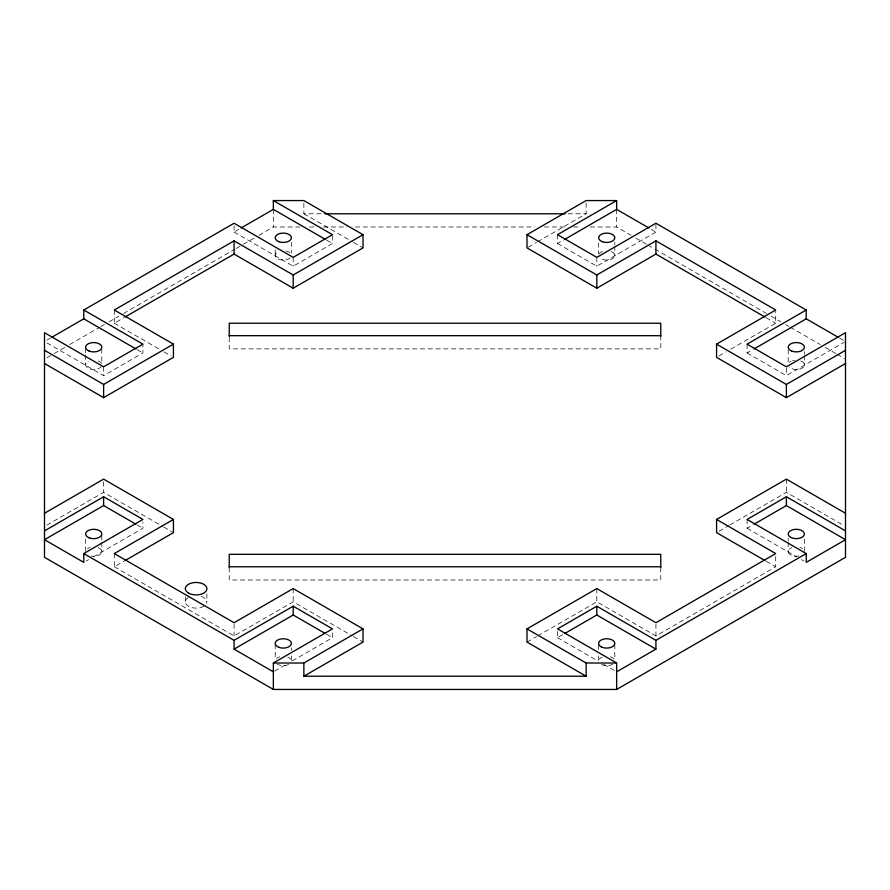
<?xml version="1.0" encoding="UTF-8"?>
<svg xmlns="http://www.w3.org/2000/svg" width="890" height="890" viewBox="0 0 890 890"><rect width="100%" height="100%" fill="white"/><g stroke="black" fill="none" stroke-linecap="round" stroke-linejoin="round"><path stroke-width="0.67" stroke-dasharray="4.45 3.34" d="M46.881 340.125L50.452 338.067M234.07 225.76L234.07 232.056L238.832 229.297M46.892 357.736L52.888 354.276M54.09 353.586L64.87 347.356M69.665 344.586L99.613 327.298M100.815 326.608L104.408 324.527M109.203 321.757L118.793 316.228M123.577 313.458L235.016 249.122M236.217 248.432L242.202 244.972M243.404 244.283L254.184 238.053M258.979 235.283L273.352 226.983L299.763 226.983M114.298 310.009L114.298 323.226L123.888 317.685M46.87 342.861L103.618 375.636L142.912 352.952L142.912 344.141M234.07 232.056L293.188 266.188L332.482 243.504L332.482 234.693M46.87 525.111L103.618 492.348L162.592 526.391M528.193 247.22L536.47 242.447M537.649 241.757L586.132 213.778L586.132 200.561M557.518 234.693L557.518 243.504L563.437 240.089M86.152 561.011L88.522 559.643M93.25 556.918L142.912 528.237L142.912 521.952M557.518 243.504L596.812 266.188L655.93 232.056L655.93 223.245M114.298 553.569L114.298 566.774L123.766 561.323M114.298 566.774L234.07 635.927L293.188 601.796L352.162 635.838M718.942 355.989L726.04 351.895M730.768 349.158L775.702 323.226L775.702 311.333M747.088 344.141L747.088 352.952L753.007 349.536M274.543 671.138L286.369 664.318M292.276 660.903L332.482 637.685L332.482 631.399M747.088 352.952L786.382 375.636L844.321 342.183M527.002 642.091L536.637 636.539M537.838 635.838L596.812 601.796L655.93 635.927L775.702 566.774L775.702 553.569M718.986 531.252L728.61 525.701M729.811 525L786.382 492.348L844.321 525.801M557.518 631.399L557.518 637.685L563.47 634.247M747.088 519.437L747.088 528.237L753.04 524.8M303.868 203.198L303.868 213.778L321.946 213.778M568.054 213.778L586.132 213.778M309.498 226.983L316.44 226.983M323.393 226.983L347.022 226.983M355.355 226.983L534.645 226.983M544.369 226.983L566.607 226.983M573.56 226.983L580.502 226.983M590.237 226.983L616.648 226.983L631.021 235.283M651.169 229.297L655.93 232.056M839.548 338.067L844.31 340.814M635.816 238.053L646.596 244.283M647.798 244.972L653.783 248.432M654.984 249.122L766.423 313.458M771.207 316.228L780.797 321.757M785.592 324.527L789.185 326.608M790.387 327.298L820.335 344.586M825.13 347.356L835.91 353.586M837.112 354.276L844.298 358.425M766.112 317.685L775.702 323.226M303.868 213.778L352.351 241.757M353.53 242.447L362.998 247.91M326.563 240.089L332.482 243.504M747.088 528.237L796.75 556.918M801.478 559.643L803.848 561.011M766.234 561.323L775.702 566.774M114.298 323.226L159.232 349.158M163.96 351.895L171.058 355.989M136.993 349.536L142.912 352.952M557.518 637.685L597.724 660.903M603.631 664.318L615.457 671.138M163.793 527.091L173.428 532.643M353.363 636.539L362.998 642.091M136.96 524.8L142.912 528.237M326.53 634.247L332.482 637.685M804.371 351.583L804.371 354.298M804.371 355.644L804.371 365.134M804.371 539.095L804.371 551.288A8.088 4.673 0 0 0 799.888 547.406M788.217 349.636L788.217 363.198M788.217 538.328L788.217 541.042M788.217 542.388L788.217 551.878M786.382 368.082L786.382 375.636M786.382 479.132L786.382 492.348M660.769 335.675L660.769 348.891L229.231 348.891L229.231 335.675M660.769 567.531L660.769 579.991L229.231 579.991L229.231 566.774M655.93 624.035L655.93 635.927M616.648 209.373L616.648 226.983M614.801 242.136L614.801 244.85M614.801 246.196L614.801 255.686M614.801 644.471L614.801 659.379M598.647 242.903L598.647 253.75M598.647 645.061L598.647 650.479M598.647 655.908L598.647 661.326A8.088 4.673 0 0 1 602.252 657.143M596.812 257.377L596.812 266.188M596.812 588.579L596.812 601.796M293.188 257.377L293.188 266.188M293.188 588.579L293.188 601.796M291.353 242.136L291.353 252.983M291.353 647.775L291.353 650.479M291.353 655.908L291.353 661.326A8.088 4.673 0 0 0 287.748 657.143M275.199 249.678L275.199 255.096M275.199 644.471L275.199 659.379M273.352 209.373L273.352 226.983M234.07 624.035L234.07 635.927M206.903 593.775L206.903 601.707M185.331 596.823L185.331 602.107M103.618 366.825L103.618 375.636M103.618 481.779L103.618 492.348M101.783 348.869L101.783 363.776M101.783 535.613L101.783 541.042M101.783 542.388L101.783 551.878M85.629 348.29L85.629 353.708M85.629 355.066L85.629 364.544M85.629 539.095L85.629 551.288A8.088 4.673 0 0 1 90.112 547.406M798.875 556.016A8.088 4.673 0 0 1 789.03 553.636A8.088 4.673 0 0 1 791.822 547.695M612.798 664.118A8.088 4.673 0 0 1 601.373 664.541M610.317 656.842A8.088 4.673 0 0 1 614.389 659.546M288.627 664.541A8.088 4.673 0 0 1 277.202 664.118M276.534 658.444A8.088 4.673 0 0 1 279.683 656.842M98.178 547.695A8.088 4.673 0 0 1 100.971 553.636A8.088 4.673 0 0 1 91.125 556.016M101.371 366.335A8.088 4.673 0 0 1 89.223 368.727A8.088 4.673 0 0 1 88.355 361.34M98.178 360.951A8.088 4.673 0 0 1 101.638 363.921M290.018 257.978A8.088 4.673 0 0 1 277.958 258.912A8.088 4.673 0 0 1 277.925 251.892M285.857 250.969A8.088 4.673 0 0 1 290.518 253.316M611.207 251.503A8.088 4.673 0 0 1 612.821 258.467A8.088 4.673 0 0 1 600.661 258.478M599.059 253.906A8.088 4.673 0 0 1 603.131 251.214M800.778 360.951A8.088 4.673 0 0 1 801.645 368.349A8.088 4.673 0 0 1 789.052 366.914M789.552 362.252A8.088 4.673 0 0 1 790.943 361.34M792.701 360.661A8.088 4.673 0 0 1 794.692 360.261M203.988 606.168A10.791 6.23 0 0 1 188.736 606.446A10.791 6.23 0 0 1 188.246 597.646M201.207 596.411A10.791 6.23 0 0 1 206.625 603.32"/><path stroke-width="1.33" d="M135.814 348.858L83.782 318.82L83.782 310.009L234.07 223.245L293.188 257.377L332.482 234.693L273.352 200.561L273.352 209.373L325.384 239.41M51.642 337.377L83.782 318.82M241.212 227.929L273.352 209.373M125.078 316.996L234.07 254.073L293.188 288.204L362.998 247.91L362.998 234.693L293.188 274.988L234.07 240.856L114.298 310.009L173.428 344.141L173.428 357.357L103.618 397.652L44.5 363.521M44.5 350.304L103.618 384.435L173.428 344.141M44.5 513.263L103.618 479.132L173.428 519.437L173.428 532.643L124.945 560.633M764.922 316.996L655.93 254.073L596.812 288.204L527.002 247.91L527.002 234.693L586.132 200.561L616.648 200.561L616.648 209.373L564.616 239.41M44.5 530.885L103.618 496.753L142.912 519.437L83.782 553.569L83.782 562.38L44.5 539.696L103.618 505.565L135.77 524.121M616.648 200.561L557.518 234.693L596.812 257.377L655.93 223.245L806.218 310.009L806.218 318.82L754.186 348.858M173.428 519.437L114.298 553.569L234.07 622.711L293.188 588.579L362.998 628.885L362.998 642.091L303.868 676.222L303.868 663.017L362.998 628.885M527.002 234.693L596.812 274.988L655.93 240.856L775.702 310.009L716.572 344.141L716.572 357.357L786.382 397.652L845.5 363.521M83.782 553.569L234.07 640.333L293.188 606.201L332.482 628.885L273.352 663.017L273.352 689.439L616.648 689.439L845.5 557.307L845.5 332.693L786.382 366.825L747.088 344.141L806.218 310.009M234.07 640.333L234.07 649.144L293.188 615.001L325.339 633.569M716.572 344.141L786.382 384.435L845.5 350.304M527.002 628.885L586.132 663.017L586.132 676.222L527.002 642.091L527.002 628.885L596.812 588.579L655.93 622.711L775.702 553.569L716.572 519.437L716.572 532.643L765.055 560.633M716.572 519.437L786.382 479.132L845.5 513.263M754.231 524.121L786.382 505.565L845.5 539.696L806.218 562.38L806.218 553.569L655.93 640.333L596.812 606.201L557.518 628.885L616.648 663.017L616.648 689.439M845.5 530.885L786.382 496.753L747.088 519.437L806.218 553.569M564.661 633.569L596.812 615.001L655.93 649.144L655.93 640.333M616.648 671.828L655.93 649.144M273.352 200.561L303.868 200.561L362.998 234.693M324.728 213.778L565.272 213.778M229.231 335.675L660.769 335.675M229.231 566.774L660.769 566.774M273.352 663.017L303.868 663.017M586.132 663.017L616.648 663.017M303.868 676.222L586.132 676.222M616.648 209.373L648.788 227.929M806.218 318.82L838.358 337.377M83.782 310.009L142.912 344.141L103.618 366.825L44.5 332.693L44.5 557.307L273.352 689.439M234.07 649.144L273.352 671.828M786.382 384.435L786.382 397.652M786.382 496.753L786.382 505.565M660.769 336.431L660.769 323.226L229.231 323.226L229.231 336.431M660.769 567.531L660.769 554.325L229.231 554.325L229.231 567.531M655.93 240.856L655.93 254.073M596.812 274.988L596.812 288.204M596.812 606.201L596.812 615.001M293.188 274.988L293.188 288.204M293.188 606.201L293.188 615.001M234.07 240.856L234.07 254.073M103.618 384.435L103.618 397.652M103.618 496.753L103.618 505.565M791.822 351.116A8.088 4.673 0 0 0 804.371 347.523A8.088 4.673 0 0 0 792.701 343.039A8.088 4.673 0 0 0 791.822 351.116M790.943 537.471A8.088 4.673 0 0 0 804.226 534.89A8.088 4.673 0 0 0 793.713 529.539A8.088 4.673 0 0 0 790.943 537.471M601.373 646.919A8.088 4.673 0 0 0 614.656 644.338A8.088 4.673 0 0 0 604.143 638.987A8.088 4.673 0 0 0 601.373 646.919M278.793 647.308A8.088 4.673 0 0 0 291.353 643.704A8.088 4.673 0 0 0 279.683 639.231A8.088 4.673 0 0 0 278.793 647.308M89.223 537.86A8.088 4.673 0 0 0 101.783 534.256A8.088 4.673 0 0 0 90.112 529.784A8.088 4.673 0 0 0 89.223 537.86M89.223 351.116A8.088 4.673 0 0 0 101.783 347.523A8.088 4.673 0 0 0 90.112 343.039A8.088 4.673 0 0 0 89.223 351.116M278.793 241.668A8.088 4.673 0 0 0 291.353 238.075A8.088 4.673 0 0 0 279.683 233.592A8.088 4.673 0 0 0 278.793 241.668M602.252 241.668A8.088 4.673 0 0 0 614.801 238.075A8.088 4.673 0 0 0 603.131 233.592A8.088 4.673 0 0 0 602.252 241.668M188.736 593.23A10.791 6.23 0 0 0 206.625 590.103A10.791 6.23 0 0 0 192.996 582.727A10.791 6.23 0 0 0 188.736 593.23"/></g></svg>
